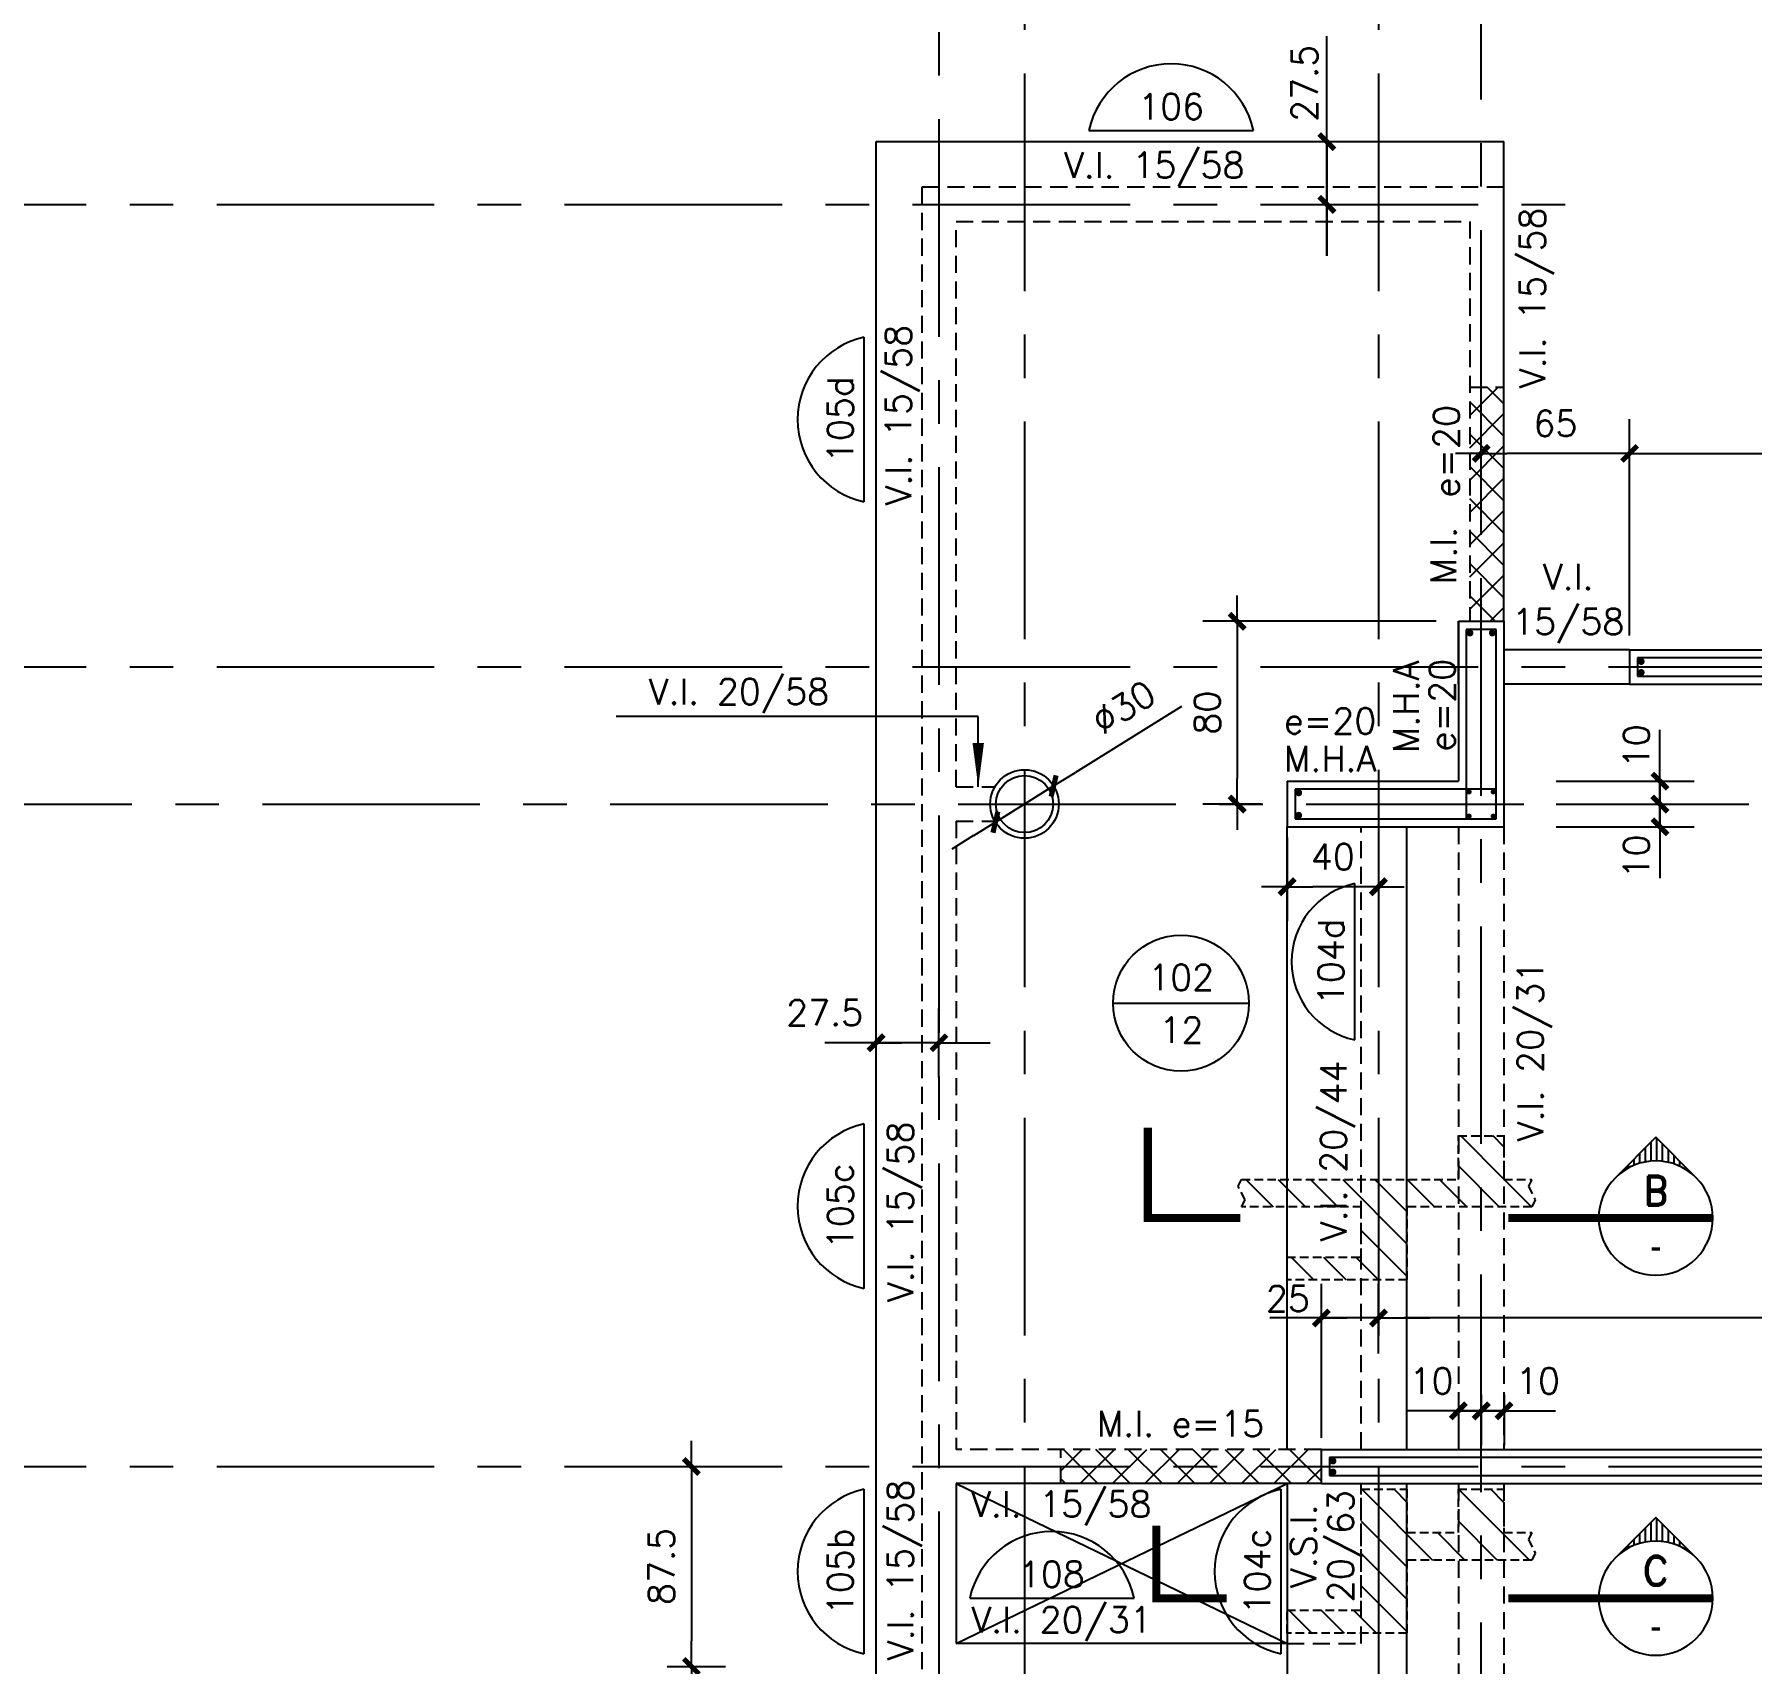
# Model space of a CAD drawing. Header units: millimetres. Extents: x -656851 to -651781, y 88238 to 91301.
# Drawn here: x -656098 to -655346, y 90222 to 90935 of the extents above; entities that cross this region are included whole.
import ezdxf
from ezdxf.enums import TextEntityAlignment as Align

# ---------------------------------------------------------------- set-up
doc = ezdxf.new("R2010")
doc.units = ezdxf.units.MM
doc.header["$LTSCALE"] = 30
for name, pattern in [('CENTER', [50.8, 31.75, -6.35, 6.35, -6.35]), ('DASHED', [0.75, 0.5, -0.25]), ('HIDDEN', [0.375, 0.25, -0.125])]:
    doc.linetypes.add(name, pattern=pattern)
for name, color, linetype in [('CONTORNOS', 3, 'Continuous'), ('COTAS', 5, 'Continuous'), ('COTAS1', 2, 'Continuous'), ('EJES', 1, 'CENTER'), ('HATCH2', 1, 'HIDDEN'), ('MALLA', 1, 'Continuous'), ('MUROS', 5, 'Continuous'), ('SEGMENTOS1', 2, 'DASHED'), ('TEXTOS1', 9, 'Continuous'), ('VIGAS', 3, 'Continuous')]:
    doc.layers.add(name, color=color, linetype=linetype)
doc.styles.add('ROMAND', font='romand')
doc.styles.add('ROMANS', font='romans')
doc.styles.get("Standard").update_dxf_attribs({"font": 'techl___.ttf'})
doc.dimstyles.new('ING-50', dxfattribs={"dimscale": 5, "dimtxt": 2.25, "dimasz": 2.25, "dimexe": 3, "dimexo": 0, "dimgap": 1.5, "dimtad": 1, "dimdec": 1, "dimzin": 12, "dimdsep": 46, "dimtxsty": 'ROMANS', "dimblk1": 'TICK1', "dimblk2": 'TICK1', "dimsah": 1, "dimcen": 0.09, "dimclrd": 2, "dimclre": 1, "dimclrt": 3, "dimadec": 1, "dimazin": 3, "dimtfac": 1, "dimtdec": 1, "dimtix": 1, "dimtmove": 2, "dimatfit": 3, "dimfxl": 3, "dimtolj": 1, "dimtzin": 12, "dimarcsym": 0})
pattern_1 = [(45, (0, 0), (-7.07106781, 7.07106781), []), (135, (0, 0), (-7.07106781, -7.07106781), [])]
pattern_2 = [(135, (0, 0), (-7.07106781, -7.07106781), [])]

# ---------------------------------------------------------------- blocks, each defined once
blk = doc.blocks.new('TICK1')
at = {"color": 2}
for points in [[(0, 0), (-1, 0)], [(0, 0), (1, 0)]]:
    blk.add_lwpolyline(points, dxfattribs=at)
at = {"color": 2, "const_width": 0.2}
blk.add_lwpolyline([(-0.3, -0.3), (0.3, 0.3)], dxfattribs=at)
blk = doc.blocks.new('*D6')
at = {"layer": 'COTAS', "color": 1, "lineweight": -2, "ltscale": 0.5}
for p, q in [((-655399.71, 90672.07), (-655399.71, 90766.75)), ((-655182.21, 90675.26), (-655182.21, 90766.75))]:
    blk.add_line(p, q, dxfattribs=at)
at = {"layer": 'COTAS', "color": 2, "lineweight": -2, "ltscale": 0.5}
blk.add_line((-655388.46, 90751.75), (-655193.46, 90751.75), dxfattribs=at)
at = {"layer": 'Defpoints', "color": 0, "ltscale": 0.5}
for p in [(-655182.21, 90751.75), (-655399.71, 90672.07), (-655182.21, 90675.26)]:
    blk.add_point(p, dxfattribs=at)
at = {"layer": 'COTAS', "color": 2, "lineweight": -2, "ltscale": 0.5, "xscale": 11.25, "yscale": 11.25, "zscale": 11.25, "rotation": 180}
blk.add_blockref('TICK1', (-655399.71, 90751.75), dxfattribs=at)
at = {"layer": 'COTAS', "color": 2, "lineweight": -2, "ltscale": 0.5, "xscale": 11.25, "yscale": 11.25, "zscale": 11.25}
blk.add_blockref('TICK1', (-655182.21, 90751.75), dxfattribs=at)
at = {"layer": 'COTAS', "color": 3, "ltscale": 0.5, "insert": (-655290.96, 90764.88), "char_height": 11.25, "attachment_point": 5, "style": 'ROMANS'}
blk.add_mtext('\\A1;217.5', dxfattribs=at)
blk = doc.blocks.new('*D69')
at = {"layer": 'COTAS', "color": 1, "lineweight": -2}
for p, q in [((-655549.71, 90583.6), (-655549.71, 90547.04)), ((-655509.71, 90563.39), (-655509.71, 90547.04))]:
    blk.add_line(p, q, dxfattribs=at)
at = {"layer": 'COTAS', "color": 2, "lineweight": -2}
blk.add_line((-655520.96, 90562.04), (-655538.46, 90562.04), dxfattribs=at)
at = {"layer": 'Defpoints', "color": 0}
for p in [(-655549.71, 90583.6), (-655549.71, 90562.04), (-655509.71, 90563.39)]:
    blk.add_point(p, dxfattribs=at)
at = {"layer": 'COTAS', "color": 2, "lineweight": -2, "xscale": 11.25, "yscale": 11.25, "zscale": 11.25, "rotation": 180}
blk.add_blockref('TICK1', (-655549.71, 90562.04), dxfattribs=at)
at = {"layer": 'COTAS', "color": 2, "lineweight": -2, "xscale": 11.25, "yscale": 11.25, "zscale": 11.25}
blk.add_blockref('TICK1', (-655509.71, 90562.04), dxfattribs=at)
at = {"layer": 'COTAS', "color": 3, "insert": (-655529.71, 90575.16), "char_height": 11.25, "attachment_point": 5, "style": 'ROMANS'}
blk.add_mtext('\\A1;40', dxfattribs=at)
blk = doc.blocks.new('*D70')
at = {"layer": 'COTAS', "color": 1, "lineweight": -2, "ltscale": 0.5}
for p, q in [((-655534.71, 90320.78), (-655534.71, 90388.28)), ((-655509.71, 90368.79), (-655509.71, 90388.28))]:
    blk.add_line(p, q, dxfattribs=at)
at = {"layer": 'COTAS', "color": 2, "lineweight": -2, "ltscale": 0.5}
for p, q in [((-655545.96, 90373.28), (-655557.21, 90373.28)), ((-655509.71, 90373.28), (-655534.71, 90373.28)), ((-655498.46, 90373.28), (-655487.21, 90373.28))]:
    blk.add_line(p, q, dxfattribs=at)
at = {"layer": 'Defpoints', "color": 0, "ltscale": 0.5}
for p in [(-655534.71, 90373.28), (-655509.71, 90368.79), (-655534.71, 90320.78)]:
    blk.add_point(p, dxfattribs=at)
at = {"layer": 'COTAS', "color": 2, "lineweight": -2, "ltscale": 0.5, "xscale": 11.25, "yscale": 11.25, "zscale": 11.25}
blk.add_blockref('TICK1', (-655534.71, 90373.28), dxfattribs=at)
at = {"layer": 'COTAS', "color": 2, "lineweight": -2, "ltscale": 0.5, "xscale": 11.25, "yscale": 11.25, "zscale": 11.25, "rotation": 180}
blk.add_blockref('TICK1', (-655509.71, 90373.28), dxfattribs=at)
at = {"layer": 'COTAS', "color": 3, "ltscale": 0.5, "insert": (-655549.37, 90381.76), "char_height": 11.25, "attachment_point": 5, "style": 'ROMANS'}
blk.add_mtext('\\A1;25', dxfattribs=at)
blk = doc.blocks.new('*D89')
at = {"layer": 'COTAS', "color": 1, "lineweight": -2}
for p, q in [((-655819.88, 90308.25), (-655795.63, 90308.25)), ((-655821.23, 90220.75), (-655795.63, 90220.75))]:
    blk.add_line(p, q, dxfattribs=at)
at = {"layer": 'COTAS', "color": 2, "lineweight": -2}
blk.add_line((-655810.63, 90297), (-655810.63, 90232), dxfattribs=at)
at = {"layer": 'Defpoints', "color": 0}
for p in [(-655819.88, 90308.25), (-655821.23, 90220.75), (-655810.63, 90220.75)]:
    blk.add_point(p, dxfattribs=at)
at = {"layer": 'COTAS', "color": 2, "lineweight": -2, "xscale": 11.25, "yscale": 11.25, "zscale": 11.25}
for p, rotation in [((-655810.63, 90308.25), 90), ((-655810.63, 90220.75), 270)]:
    blk.add_blockref('TICK1', p, dxfattribs=dict(at, rotation=rotation))
at = {"layer": 'COTAS', "color": 3, "insert": (-655823.76, 90264.5), "char_height": 11.25, "attachment_point": 5, "rotation": 90, "style": 'ROMANS'}
blk.add_mtext('\\A1;87.5', dxfattribs=at)
blk = doc.blocks.new('losa-ne')
at = {"color": 5, "linetype": 'Continuous'}
blk.add_line((-29.75, 0), (29.75, 0), dxfattribs=at)
at = {"color": 3, "linetype": 'Continuous'}
blk.add_circle((0, 0), 29.75, dxfattribs=at)
at = {"color": 3, "linetype": 'Continuous', "style": 'ROMANS'}
for tag, p in [('N%%DL', (0.04, 5.64)), ('ESP', (0.16, -17.44))]:
    blk.add_attdef(tag, text='', height=11.25, dxfattribs=at).set_placement(p, align=Align.CENTER)
blk = doc.blocks.new('*X140')
at = {"color": 0}
for p, q in [((2590, 1330.49), (2590, 1340.36)), ((2592.5, 1330.42), (2592.5, 1338.86)), ((2582.5, 1329.19), (2582.5, 1332.86)), ((2585, 1329.89), (2585, 1335.36)), ((2587.5, 1330.32), (2587.5, 1337.86)), ((2595, 1330.09), (2595, 1336.36)), ((2597.5, 1329.5), (2597.5, 1333.86)), ((2600, 1328.62), (2600, 1331.36)), ((2575, 1325.12), (2575, 1325.36)), ((2577.5, 1326.85), (2577.5, 1327.86)), ((2580, 1328.19), (2580, 1330.36)), ((2602.5, 1327.43), (2602.5, 1328.86)), ((2605, 1325.87), (2605, 1326.36)), ((2607.5, 1323.83), (2607.5, 1323.86))]:
    blk.add_line(p, q, dxfattribs=at)
blk = doc.blocks.new('corte4')
at = {"color": 2, "linetype": 'Continuous'}
for p, q in [((0, 35.36), (-17.68, 17.68)), ((17.68, 17.68), (0, 35.36))]:
    blk.add_line(p, q, dxfattribs=at)
at = {"color": 2, "linetype": 'Continuous', "const_width": 3.5}
blk.add_lwpolyline([(25, 0), (-64.64, 0)], dxfattribs=at)
at = {"color": 2, "linetype": 'Continuous'}
blk.add_arc((0, 0), 25, 45, 135, dxfattribs=at)
at = {"color": 1, "linetype": 'Continuous'}
blk.add_arc((0, 0), 25, 135, 45, dxfattribs=at)
at = {"color": 2, "linetype": 'Continuous', "xscale": -1}
blk.add_blockref('*X140', (2590.5, -1305.5), dxfattribs=at)
at = {"color": 3, "linetype": 'Continuous', "style": 'ROMAND'}
blk.add_attdef('A', text='', height=13, dxfattribs=at).set_placement((0, 12), align=Align.MIDDLE)
at = {"color": 3, "linetype": 'Continuous'}
blk.add_attdef('-', text='', height=13, dxfattribs=at).set_placement((0, -12), align=Align.MIDDLE)
blk = doc.blocks.new('*D143')
at = {"layer": 'COTAS', "color": 1, "lineweight": -2, "ltscale": 0.5}
for p, q in [((-655729.71, 90478.91), (-655729.71, 90508.76)), ((-655702.21, 90478.59), (-655702.21, 90508.76))]:
    blk.add_line(p, q, dxfattribs=at)
at = {"layer": 'COTAS', "color": 2, "lineweight": -2, "ltscale": 0.5}
for p, q in [((-655740.96, 90493.76), (-655752.21, 90493.76)), ((-655702.21, 90493.76), (-655729.71, 90493.76)), ((-655690.96, 90493.76), (-655679.71, 90493.76))]:
    blk.add_line(p, q, dxfattribs=at)
at = {"layer": 'Defpoints', "color": 0, "ltscale": 0.5}
for p in [(-655729.71, 90493.76), (-655729.71, 90478.91), (-655702.21, 90478.59)]:
    blk.add_point(p, dxfattribs=at)
at = {"layer": 'COTAS', "color": 2, "lineweight": -2, "ltscale": 0.5, "xscale": 11.25, "yscale": 11.25, "zscale": 11.25}
blk.add_blockref('TICK1', (-655729.71, 90493.76), dxfattribs=at)
at = {"layer": 'COTAS', "color": 2, "lineweight": -2, "ltscale": 0.5, "xscale": 11.25, "yscale": 11.25, "zscale": 11.25, "rotation": 180}
blk.add_blockref('TICK1', (-655702.21, 90493.76), dxfattribs=at)
at = {"layer": 'COTAS', "color": 3, "ltscale": 0.5, "insert": (-655752.27, 90506.89), "char_height": 11.25, "attachment_point": 5, "style": 'ROMANS'}
blk.add_mtext('\\A1;27.5', dxfattribs=at)
blk = doc.blocks.new('corte9')
at = {"color": 2, "const_width": 3.51}
blk.add_lwpolyline([(0, 39.53), (0, 0), (40.47, 0)], dxfattribs=at)
blk = doc.blocks.new('*D185')
at = {"layer": 'COTAS', "color": 2, "lineweight": -2}
for p, q in [((-655595.99, 90640.92), (-655642.41, 90612.1)), ((-655677.46, 90590.34), (-655651.97, 90606.16)), ((-655687.02, 90584.41), (-655696.58, 90578.48))]:
    blk.add_line(p, q, dxfattribs=at)
at = {"layer": 'Defpoints', "color": 0}
for p in [(-655651.97, 90606.16), (-655677.46, 90590.34)]:
    blk.add_point(p, dxfattribs=at)
at = {"layer": 'COTAS', "color": 2, "lineweight": -2, "xscale": 11.25, "yscale": 11.25, "zscale": 11.25}
for p, rotation in [((-655651.97, 90606.16), 211.8305338184717), ((-655677.46, 90590.34), 31.83053381847172)]:
    blk.add_blockref('TICK1', p, dxfattribs=dict(at, rotation=rotation))
at = {"layer": 'COTAS', "color": 3, "insert": (-655621.34, 90640.63), "char_height": 11.25, "attachment_point": 5, "rotation": 31.83053, "style": 'ROMANS'}
blk.add_mtext('\\A1;∅30', dxfattribs=at)
blk = doc.blocks.new('*D190')
at = {"layer": 'COTAS', "color": 1, "lineweight": -2, "ltscale": 0.5}
for p, q in [((-655464.71, 90728.42), (-655464.71, 90766.75)), ((-655399.71, 90672.07), (-655399.71, 90766.75))]:
    blk.add_line(p, q, dxfattribs=at)
at = {"layer": 'COTAS', "color": 2, "lineweight": -2, "ltscale": 0.5}
blk.add_line((-655410.96, 90751.75), (-655453.46, 90751.75), dxfattribs=at)
at = {"layer": 'Defpoints', "color": 0, "ltscale": 0.5}
for p in [(-655464.71, 90751.75), (-655464.71, 90728.42), (-655399.71, 90672.07)]:
    blk.add_point(p, dxfattribs=at)
at = {"layer": 'COTAS', "color": 2, "lineweight": -2, "ltscale": 0.5, "xscale": 11.25, "yscale": 11.25, "zscale": 11.25, "rotation": 180}
blk.add_blockref('TICK1', (-655464.71, 90751.75), dxfattribs=at)
at = {"layer": 'COTAS', "color": 2, "lineweight": -2, "ltscale": 0.5, "xscale": 11.25, "yscale": 11.25, "zscale": 11.25}
blk.add_blockref('TICK1', (-655399.71, 90751.75), dxfattribs=at)
at = {"layer": 'COTAS', "color": 3, "ltscale": 0.5, "insert": (-655432.21, 90764.88), "char_height": 11.25, "attachment_point": 5, "style": 'ROMANS'}
blk.add_mtext('\\A1;65', dxfattribs=at)
blk = doc.blocks.new('*D191')
at = {"layer": 'COTAS', "color": 1, "lineweight": -2, "ltscale": 0.5}
for p, q in [((-655484.41, 90678.25), (-655586.55, 90678.25)), ((-655560.96, 90598.25), (-655586.55, 90598.25))]:
    blk.add_line(p, q, dxfattribs=at)
at = {"layer": 'COTAS', "color": 2, "lineweight": -2, "ltscale": 0.5}
blk.add_line((-655571.55, 90667), (-655571.55, 90609.5), dxfattribs=at)
at = {"layer": 'Defpoints', "color": 0, "ltscale": 0.5}
for p in [(-655484.41, 90678.25), (-655571.55, 90598.25), (-655560.96, 90598.25)]:
    blk.add_point(p, dxfattribs=at)
at = {"layer": 'COTAS', "color": 2, "lineweight": -2, "ltscale": 0.5, "xscale": 11.25, "yscale": 11.25, "zscale": 11.25}
for p, rotation in [((-655571.55, 90678.25), 90), ((-655571.55, 90598.25), 270)]:
    blk.add_blockref('TICK1', p, dxfattribs=dict(at, rotation=rotation))
at = {"layer": 'COTAS', "color": 3, "ltscale": 0.5, "insert": (-655584.67, 90638.25), "char_height": 11.25, "attachment_point": 5, "rotation": 90, "style": 'ROMANS'}
blk.add_mtext('\\A1;80', dxfattribs=at)
blk = doc.blocks.new('*D192')
at = {"layer": 'COTAS1', "color": 2, "lineweight": -2, "ltscale": 0.5}
for p, q in [((-655386.4, 90619.5), (-655386.4, 90630.75)), ((-655386.4, 90608.25), (-655386.4, 90598.25)), ((-655386.4, 90587), (-655386.4, 90575.75))]:
    blk.add_line(p, q, dxfattribs=at)
at = {"layer": 'COTAS1', "color": 1, "lineweight": -2, "ltscale": 0.5}
for p, q in [((-655431.83, 90608.25), (-655371.4, 90608.25)), ((-655431.83, 90598.25), (-655371.4, 90598.25))]:
    blk.add_line(p, q, dxfattribs=at)
at = {"layer": 'Defpoints', "color": 0, "ltscale": 0.5}
for p in [(-655431.83, 90608.25), (-655431.83, 90598.25), (-655386.4, 90598.25)]:
    blk.add_point(p, dxfattribs=at)
at = {"layer": 'COTAS1', "color": 2, "lineweight": -2, "ltscale": 0.5, "xscale": 11.25, "yscale": 11.25, "zscale": 11.25}
for p, rotation in [((-655386.4, 90608.25), 270), ((-655386.4, 90598.25), 90)]:
    blk.add_blockref('TICK1', p, dxfattribs=dict(at, rotation=rotation))
at = {"layer": 'COTAS1', "color": 3, "ltscale": 0.5, "insert": (-655396.71, 90623.49), "char_height": 11.25, "attachment_point": 5, "rotation": 90, "style": 'ROMANS'}
blk.add_mtext('\\A1;10', dxfattribs=at)
blk = doc.blocks.new('*D193')
at = {"layer": 'COTAS1', "color": 2, "lineweight": -2, "ltscale": 0.5}
for p, q in [((-655386.4, 90609.5), (-655386.4, 90620.75)), ((-655386.4, 90598.25), (-655386.4, 90588.25)), ((-655386.4, 90577), (-655386.4, 90565.75))]:
    blk.add_line(p, q, dxfattribs=at)
at = {"layer": 'COTAS1', "color": 1, "lineweight": -2, "ltscale": 0.5}
for p, q in [((-655431.83, 90598.25), (-655371.4, 90598.25)), ((-655431.83, 90588.25), (-655371.4, 90588.25))]:
    blk.add_line(p, q, dxfattribs=at)
at = {"layer": 'Defpoints', "color": 0, "ltscale": 0.5}
for p in [(-655431.83, 90598.25), (-655431.83, 90588.25), (-655386.4, 90588.25)]:
    blk.add_point(p, dxfattribs=at)
at = {"layer": 'COTAS1', "color": 2, "lineweight": -2, "ltscale": 0.5, "xscale": 11.25, "yscale": 11.25, "zscale": 11.25}
for p, rotation in [((-655386.4, 90598.25), 270), ((-655386.4, 90588.25), 90)]:
    blk.add_blockref('TICK1', p, dxfattribs=dict(at, rotation=rotation))
at = {"layer": 'COTAS1', "color": 3, "ltscale": 0.5, "insert": (-655396.71, 90575.24), "char_height": 11.25, "attachment_point": 5, "rotation": 90, "style": 'ROMANS'}
blk.add_mtext('\\A1;10', dxfattribs=at)
blk = doc.blocks.new('*D196')
at = {"layer": 'COTAS1', "color": 2, "lineweight": -2}
for p, q in [((-655532.3, 90899.5), (-655532.3, 90910.75)), ((-655532.3, 90888.25), (-655532.3, 90860.75)), ((-655532.3, 90849.5), (-655532.3, 90838.25))]:
    blk.add_line(p, q, dxfattribs=at)
at = {"layer": 'COTAS1', "color": 1, "lineweight": -2}
for p, q in [((-655541.59, 90888.25), (-655517.3, 90888.25)), ((-655542.01, 90860.75), (-655517.3, 90860.75))]:
    blk.add_line(p, q, dxfattribs=at)
at = {"layer": 'Defpoints', "color": 0}
for p in [(-655541.59, 90888.25), (-655542.01, 90860.75), (-655532.3, 90860.75)]:
    blk.add_point(p, dxfattribs=at)
at = {"layer": 'COTAS1', "color": 2, "lineweight": -2, "xscale": 11.25, "yscale": 11.25, "zscale": 11.25}
for p, rotation in [((-655532.3, 90888.25), 270), ((-655532.3, 90860.75), 90)]:
    blk.add_blockref('TICK1', p, dxfattribs=dict(at, rotation=rotation))
at = {"layer": 'COTAS1', "color": 3, "insert": (-655542.09, 90913.74), "char_height": 11.25, "attachment_point": 5, "rotation": 90, "style": 'ROMANS'}
blk.add_mtext('\\A1;27.5', dxfattribs=at)
blk = doc.blocks.new('*D203')
at = {"layer": 'COTAS', "color": 2, "lineweight": -2}
for p, q in [((-655475.96, 90332.59), (-655487.21, 90332.59)), ((-655464.71, 90332.59), (-655454.71, 90332.59)), ((-655443.46, 90332.59), (-655432.21, 90332.59))]:
    blk.add_line(p, q, dxfattribs=at)
at = {"layer": 'COTAS', "color": 1, "lineweight": -2}
for p, q in [((-655464.71, 90339.68), (-655464.71, 90317.59)), ((-655454.71, 90339.68), (-655454.71, 90317.59))]:
    blk.add_line(p, q, dxfattribs=at)
at = {"layer": 'Defpoints', "color": 0}
for p in [(-655464.71, 90339.68), (-655454.71, 90339.68), (-655454.71, 90332.59)]:
    blk.add_point(p, dxfattribs=at)
at = {"layer": 'COTAS', "color": 2, "lineweight": -2, "xscale": 11.25, "yscale": 11.25, "zscale": 11.25}
blk.add_blockref('TICK1', (-655464.71, 90332.59), dxfattribs=at)
at = {"layer": 'COTAS', "color": 2, "lineweight": -2, "xscale": 11.25, "yscale": 11.25, "zscale": 11.25, "rotation": 180}
blk.add_blockref('TICK1', (-655454.71, 90332.59), dxfattribs=at)
at = {"layer": 'COTAS', "color": 3, "insert": (-655439.82, 90345.71), "char_height": 11.25, "attachment_point": 5, "style": 'ROMANS'}
blk.add_mtext('\\A1;10', dxfattribs=at)
blk = doc.blocks.new('*D204')
at = {"layer": 'COTAS', "color": 2, "lineweight": -2}
for p, q in [((-655485.96, 90332.59), (-655497.21, 90332.59)), ((-655474.71, 90332.59), (-655464.71, 90332.59)), ((-655453.46, 90332.59), (-655442.21, 90332.59))]:
    blk.add_line(p, q, dxfattribs=at)
at = {"layer": 'COTAS', "color": 1, "lineweight": -2}
for p, q in [((-655474.71, 90339.68), (-655474.71, 90317.59)), ((-655464.71, 90339.68), (-655464.71, 90317.59))]:
    blk.add_line(p, q, dxfattribs=at)
at = {"layer": 'Defpoints', "color": 0}
for p in [(-655474.71, 90339.68), (-655464.71, 90339.68), (-655464.71, 90332.59)]:
    blk.add_point(p, dxfattribs=at)
at = {"layer": 'COTAS', "color": 2, "lineweight": -2, "xscale": 11.25, "yscale": 11.25, "zscale": 11.25}
blk.add_blockref('TICK1', (-655474.71, 90332.59), dxfattribs=at)
at = {"layer": 'COTAS', "color": 2, "lineweight": -2, "xscale": 11.25, "yscale": 11.25, "zscale": 11.25, "rotation": 180}
blk.add_blockref('TICK1', (-655464.71, 90332.59), dxfattribs=at)
at = {"layer": 'COTAS', "color": 3, "insert": (-655486.49, 90345.71), "char_height": 11.25, "attachment_point": 5, "style": 'ROMANS'}
blk.add_mtext('\\A1;10', dxfattribs=at)
blk = doc.blocks.new('FLECHA')
at = {"color": 2}
blk.add_lwpolyline([(0, 0, 0, 5, 0), (19.21, 0, 5, 5, 0)], format="xyseb", dxfattribs=at)
blk = doc.blocks.new('*D265')
at = {"layer": 'COTAS', "color": 1, "lineweight": -2, "ltscale": 0.5}
for p, q in [((-655509.71, 90357.66), (-655509.71, 90388.28)), ((-655094.71, 90321.66), (-655094.71, 90388.28))]:
    blk.add_line(p, q, dxfattribs=at)
at = {"layer": 'COTAS', "color": 2, "lineweight": -2, "ltscale": 0.5}
blk.add_line((-655105.96, 90373.28), (-655498.46, 90373.28), dxfattribs=at)
at = {"layer": 'Defpoints', "color": 0, "ltscale": 0.5}
for p in [(-655509.71, 90373.28), (-655509.71, 90357.66), (-655094.71, 90321.66)]:
    blk.add_point(p, dxfattribs=at)
at = {"layer": 'COTAS', "color": 2, "lineweight": -2, "ltscale": 0.5, "xscale": 11.25, "yscale": 11.25, "zscale": 11.25, "rotation": 180}
blk.add_blockref('TICK1', (-655509.71, 90373.28), dxfattribs=at)
at = {"layer": 'COTAS', "color": 2, "lineweight": -2, "ltscale": 0.5, "xscale": 11.25, "yscale": 11.25, "zscale": 11.25}
blk.add_blockref('TICK1', (-655094.71, 90373.28), dxfattribs=at)
at = {"layer": 'COTAS', "color": 3, "ltscale": 0.5, "insert": (-655302.21, 90386.4), "char_height": 11.25, "attachment_point": 5, "style": 'ROMANS'}
blk.add_mtext('\\A1;415', dxfattribs=at)

msp = doc.modelspace()

# ---------------------------------------------------------------- hatches: boundary and pattern name
at = {"layer": 'HATCH2'}
h = msp.add_hatch(dxfattribs=at)
h.set_pattern_fill('_USER', color=256, scale=10, angle=45, style=0, double=1, pattern_type=0)
h.set_pattern_definition(pattern_1)
h.paths.add_polyline_path([(-655454.715, 90780.753), (-655464.714, 90780.753), (-655464.714, 90678.253), (-655454.715, 90678.253)])
h.paths.add_polyline_path([(-655464.714, 90780.753), (-655469.714, 90780.753), (-655469.714, 90678.253), (-655464.714, 90678.253)])
at = {"layer": 'HATCH2', "ltscale": 0.5}
h = msp.add_hatch(dxfattribs=at)
h.set_pattern_fill('_USER', color=256, scale=10, angle=135, style=0, pattern_type=0)
h.set_pattern_definition(pattern_2)
h.paths.add_polyline_path([(-655454.715, 90433.933), (-655442.513, 90433.933), (-655444.013, 90430.933), (-655441.013, 90424.933), (-655442.513, 90421.933), (-655497.215, 90421.933), (-655497.215, 90389.933), (-655549.715, 90389.933), (-655549.715, 90399.933), (-655517.215, 90399.933), (-655517.215, 90421.933), (-655569.618, 90421.933), (-655568.118, 90424.933), (-655571.118, 90430.933), (-655569.618, 90433.933), (-655474.715, 90433.933), (-655474.715, 90452.933), (-655454.715, 90452.933)])
at = {"layer": 'HATCH2'}
h = msp.add_hatch(dxfattribs=at)
h.set_pattern_fill('_USER', color=256, scale=10, angle=45, style=0, double=1, pattern_type=0)
h.set_pattern_definition(pattern_1)
h.paths.add_polyline_path([(-655534.715, 90315.753), (-655648.812, 90315.753), (-655648.812, 90308.253), (-655534.715, 90308.253)])
h.paths.add_polyline_path([(-655534.715, 90308.253), (-655648.812, 90308.253), (-655648.812, 90300.753), (-655534.715, 90300.753)])
at = {"layer": 'HATCH2', "ltscale": 0.5}
h = msp.add_hatch(dxfattribs=at)
h.set_pattern_fill('_USER', color=256, scale=10, angle=135, style=0, pattern_type=0)
h.set_pattern_definition(pattern_2)
h.paths.add_polyline_path([(-655497.215, 90279.309), (-655474.715, 90279.309), (-655474.715, 90298.309), (-655454.715, 90298.309), (-655454.715, 90279.309), (-655442.513, 90279.309), (-655444.013, 90276.309), (-655441.013, 90270.309), (-655442.513, 90267.309), (-655497.215, 90267.309), (-655497.215, 90235.309), (-655549.715, 90235.309), (-655549.715, 90245.309), (-655517.215, 90245.309), (-655517.215, 90298.309), (-655497.215, 90298.309)])

# ---------------------------------------------------------------- linework, layer by layer
at = {"color": 2, "const_width": 3.513}
msp.add_lwpolyline([(-655607.042, 90282.352), (-655607.042, 90250.591), (-655576.114, 90250.591)], dxfattribs=at)
at = {"layer": 'COTAS1'}
msp.add_line((-655532.303, 90838.253), (-655532.303, 90934.466), dxfattribs=at)
at = {"layer": 'EJES', "ltscale": 0.1}
for p, q in [((-655664.715, 91222.892), (-655664.715, 88448.253)), ((-655509.715, 91222.892), (-655509.715, 88448.253)), ((-655702.215, 91202.892), (-655702.215, 89649.36)), ((-655464.714, 88468.253), (-655464.714, 91202.892)), ((-656780.536, 90860.753), (-655421.11, 90860.753)), ((-656780.536, 90658.253), (-653137.403, 90658.253)), ((-656760.536, 90598.253), (-655347.428, 90598.253)), ((-656780.536, 90308.253), (-653137.403, 90308.253))]:
    msp.add_line(p, q, dxfattribs=at)
at = {"layer": 'HATCH2', "ltscale": 0.5}
for points in [[(-655454.715, 90433.933), (-655442.513, 90433.933), (-655444.013, 90430.933), (-655441.013, 90424.933), (-655442.513, 90421.933), (-655497.215, 90421.933), (-655497.215, 90389.933), (-655549.715, 90389.933), (-655549.715, 90399.933), (-655517.215, 90399.933), (-655517.215, 90421.933), (-655569.618, 90421.933), (-655568.118, 90424.933), (-655571.118, 90430.933), (-655569.618, 90433.933), (-655474.715, 90433.933), (-655474.715, 90452.933), (-655454.715, 90452.933)], [(-655497.215, 90279.309), (-655474.715, 90279.309), (-655474.715, 90298.309), (-655454.715, 90298.309), (-655454.715, 90279.309), (-655442.513, 90279.309), (-655444.013, 90276.309), (-655441.013, 90270.309), (-655442.513, 90267.309), (-655497.215, 90267.309), (-655497.215, 90235.309), (-655549.715, 90235.309), (-655549.715, 90245.309), (-655517.215, 90245.309), (-655517.215, 90298.309), (-655497.215, 90298.309)]]:
    msp.add_lwpolyline(points, close=True, dxfattribs=at)
at = {"layer": 'MALLA', "ltscale": 0.5}
for p, q in [((-655471.214, 90674.73), (-655471.214, 90591.753)), ((-655458.214, 90674.73), (-655471.214, 90674.73)), ((-655458.214, 90674.73), (-655471.214, 90674.73)), ((-655458.214, 90591.753), (-655458.214, 90674.73)), ((-655185.715, 90662.253), (-655396.215, 90662.253)), ((-655396.215, 90662.253), (-655396.215, 90654.253)), ((-655396.215, 90654.253), (-655185.715, 90654.253)), ((-655546.215, 90604.753), (-655546.215, 90591.753)), ((-655458.214, 90604.753), (-655546.215, 90604.753)), ((-655458.214, 90591.753), (-655458.214, 90596.753)), ((-655546.215, 90591.753), (-655458.214, 90591.753)), ((-655471.214, 90591.753), (-655458.214, 90591.753)), ((-655531.215, 90312.253), (-655531.215, 90304.253)), ((-655098.215, 90312.253), (-655531.215, 90312.253)), ((-655531.215, 90304.253), (-655098.215, 90304.253)), ((-655694.715, 90300.753), (-655549.715, 90230.753)), ((-655694.715, 90230.753), (-655549.715, 90300.753))]:
    msp.add_line(p, q, dxfattribs=at)
for points, const_width in [([(-655470.373, 90673.139, 1), (-655468.873, 90673.139, 1)], 1.5), ([(-655460.555, 90673.139, 1), (-655459.055, 90673.139, 1)], 1.5), ([(-655395.374, 90660.639, 1), (-655393.874, 90660.639, 1)], 1.5), ([(-655395.374, 90655.853, 1), (-655393.874, 90655.853, 1)], 1.5), ([(-655545.374, 90603.162, 1), (-655543.874, 90603.162, 1)], 1.5), ([(-655470.583, 90603.562, 1), (-655469.458, 90603.562, 1)], 1.125), ([(-655459.979, 90603.562, 1), (-655458.854, 90603.562, 1)], 1.125), ([(-655545.374, 90593.344, 1), (-655543.874, 90593.344, 1)], 1.5), ([(-655470.583, 90592.946, 1), (-655469.458, 90592.946, 1)], 1.125), ([(-655459.979, 90592.946, 1), (-655458.854, 90592.946, 1)], 1.125), ([(-655530.374, 90310.662, 1), (-655528.874, 90310.662, 1)], 1.5), ([(-655530.374, 90305.844, 1), (-655528.874, 90305.844, 1)], 1.5)]:
    msp.add_lwpolyline(points, format="xyb", close=True, dxfattribs=dict(at, const_width=const_width))
msp.add_circle((-655664.715, 90598.253), 12.5, dxfattribs=at)
at = {"layer": 'MUROS', "ltscale": 0.5}
for p, q in [((-655474.714, 90650.753), (-655474.714, 90678.253)), ((-655474.714, 90678.253), (-655474.714, 90650.753)), ((-655474.714, 90678.253), (-655454.714, 90678.253)), ((-655454.714, 90588.253), (-655454.714, 90678.253)), ((-655399.714, 90665.753), (-655182.215, 90665.753)), ((-655399.714, 90665.753), (-655399.714, 90650.753)), ((-655474.714, 90650.753), (-655474.714, 90608.253)), ((-655399.714, 90650.753), (-655182.215, 90650.753)), ((-655549.715, 90608.253), (-655474.714, 90608.253)), ((-655549.715, 90608.253), (-655549.715, 90588.253)), ((-655549.715, 90588.253), (-655454.714, 90588.253)), ((-655534.715, 90300.753), (-655534.715, 90315.753)), ((-655534.715, 90315.753), (-655094.715, 90315.753)), ((-655534.715, 90300.753), (-655094.715, 90300.753))]:
    msp.add_line(p, q, dxfattribs=at)
msp.add_circle((-655664.715, 90598.253), 15, dxfattribs=at)
at = {"layer": 'SEGMENTOS1', "ltscale": 0.5}
for p, q in [((-655709.715, 90868.253), (-655709.715, 89975.753)), ((-655454.715, 90868.253), (-655709.715, 90868.253)), ((-655694.715, 90605.753), (-655694.715, 90853.253)), ((-655694.715, 90853.253), (-655469.714, 90853.253)), ((-655469.714, 90853.253), (-655469.714, 90678.253)), ((-655469.714, 90780.753), (-655454.715, 90780.753)), ((-655694.715, 90605.753), (-655677.705, 90605.753)), ((-655694.715, 90590.753), (-655694.715, 90315.753)), ((-655694.715, 90590.753), (-655677.705, 90590.753)), ((-655517.215, 90315.753), (-655517.215, 90588.253)), ((-655474.715, 90588.253), (-655474.715, 90315.753)), ((-655454.715, 90588.253), (-655454.715, 90315.753)), ((-655534.715, 90315.753), (-655694.715, 90315.753)), ((-655648.812, 90300.753), (-655648.812, 90315.753)), ((-655517.215, 90230.753), (-655517.215, 90300.753)), ((-655474.715, 90300.753), (-655474.715, 89975.753)), ((-655454.715, 90300.753), (-655454.715, 89975.753)), ((-655549.715, 90230.753), (-655517.215, 90230.753))]:
    msp.add_line(p, q, dxfattribs=at)
at = {"layer": 'TEXTOS1', "color": 3}
for p, q in [((-655636.493, 90893.174), (-655564.493, 90893.174)), ((-655734.962, 90730.577), (-655734.962, 90802.577)), ((-655734.962, 90386.218), (-655734.962, 90458.218)), ((-655734.962, 90226.261), (-655734.962, 90298.261)), ((-655552.327, 90226.261), (-655552.327, 90298.261)), ((-655688.692, 90250.678), (-655616.692, 90250.678))]:
    msp.add_line(p, q, dxfattribs=at)
at = {"layer": 'TEXTOS1', "color": 1, "ltscale": 0.5}
for p, q in [((-655684.979, 90636.592), (-655843.541, 90636.592)), ((-655684.979, 90605.753), (-655684.979, 90636.592))]:
    msp.add_line(p, q, dxfattribs=at)
at = {"layer": 'TEXTOS1', "color": 3}
msp.add_lwpolyline([(-655520.089, 90495.013), (-655520.089, 90563.413)], dxfattribs=at)
for centre, radius, start, end in [((-655600.493, 90885.516), 36.806, 12.010217, 167.989783), ((-655727.303, 90766.577), 36.806, 102.010217, 257.989783), ((-655512.813, 90529.213), 34.965, 102.010217, 257.989783), ((-655727.303, 90422.218), 36.806, 102.010217, 257.989783), ((-655727.303, 90262.261), 36.806, 102.010217, 257.989783), ((-655544.669, 90262.261), 36.806, 102.010217, 257.989783), ((-655652.692, 90243.019), 36.806, 12.010217, 167.989783)]:
    msp.add_arc(centre, radius, start, end, dxfattribs=at)
at = {"layer": 'VIGAS', "ltscale": 0.5}
for p, q in [((-655729.715, 89673.253), (-655729.715, 90888.253)), ((-655729.715, 90888.253), (-655454.715, 90888.253)), ((-655454.715, 90678.253), (-655454.715, 90888.253)), ((-655399.714, 90665.753), (-655454.714, 90665.753)), ((-655399.714, 90650.753), (-655454.714, 90650.753)), ((-655549.715, 90315.753), (-655549.715, 90588.253)), ((-655497.215, 90315.753), (-655497.215, 90588.253)), ((-655534.715, 90300.753), (-655694.715, 90300.753)), ((-655694.715, 90300.753), (-655694.715, 90230.753)), ((-655549.715, 90300.753), (-655549.715, 89975.753)), ((-655497.215, 89975.753), (-655497.215, 90300.753)), ((-655549.715, 90230.753), (-655694.715, 90230.753))]:
    msp.add_line(p, q, dxfattribs=at)

# ---------------------------------------------------------------- block references
at = {"layer": 'CONTORNOS', "ltscale": 0.5}
msp.add_blockref('corte9', (-655610.707, 90417.001), dxfattribs=at)
for p, values in [((-655388.238, 90417.001), {'-': '-', 'A': 'B'}), ((-655388.238, 90250.591), {'-': '-', 'A': 'C'})]:
    msp.add_blockref('corte4', p, dxfattribs=at).add_auto_attribs(values)
at = {"layer": 'TEXTOS1', "color": 1, "ltscale": 0.5, "rotation": 90}
msp.add_blockref('FLECHA', (-655684.979, 90605.753), dxfattribs=at)
at = {"layer": 'TEXTOS1', "ltscale": 0.5}
msp.add_blockref('losa-ne', (-655596.176, 90511.101), dxfattribs=at).add_auto_attribs({'N%%DL': '102', 'ESP': '12'})

# ---------------------------------------------------------------- texts
at = {"layer": 'TEXTOS1', "style": 'ROMANS'}
for s, p in [('106', (-655600.52, 90897.97)), ('V.I. 15/58', (-655607.871, 90872.345)), ('V.I.', (-655426.603, 90692.127)), ('15/58', (-655426.603, 90672.48)), ('V.I. 20/58', (-655789.828, 90641.855)), ('e=20', (-655530.874, 90628.97)), ('M.H.A', (-655530.874, 90612.546)), ('M.I. e=15', (-655596.4, 90321.366)), ('V.I. 15/58', (-655648.635, 90286.163)), ('108', (-655652.719, 90255.474)), ('V.I. 20/31', (-655648.469, 90235.521))]:
    msp.add_text(s, height=11.25, dxfattribs=at).set_placement(p, align=Align.CENTER)
for s, p in [('V.I. 15/58', (-655436.616, 90819.856)), ('V.I. 15/58', (-655714.392, 90768.547)), ('105d', (-655739.758, 90766.55)), ('e=20', (-655474.296, 90752.703)), ('M.I.', (-655475.596, 90707.047)), ('M.H.A', (-655492.073, 90640.827)), ('e=20', (-655476.14, 90641.559)), ('104d', (-655524.885, 90529.186)), ('V.I. 20/31', (-655437.528, 90490.169)), ('V.I. 20/44', (-655523.768, 90446.449)), ('V.I. 15/58', (-655713.471, 90419.78)), ('105c', (-655739.758, 90422.191)), ('V.I. 15/58', (-655713.471, 90262.979)), ('20/63', (-655520.574, 90273.39)), ('V.S.I.', (-655536.936, 90273.39)), ('105b', (-655739.758, 90262.233)), ('104c', (-655557.123, 90262.233))]:
    msp.add_text(s, height=11.25, rotation=90, dxfattribs=at).set_placement(p, align=Align.CENTER)

# ---------------------------------------------------------------- dimensions: what is measured, and where the dimension line sits
at = {"layer": 'COTAS', "ltscale": 0.5}
for base, p1, p2, angle, picture, middle in [((-655464.714, 90751.753), (-655399.714, 90672.072), (-655464.714, 90728.415), 180, '*D190', (-655432.214, 90764.878)), ((-655571.548, 90598.253), (-655484.406, 90678.253), (-655560.965, 90598.253), 270, '*D191', (-655584.673, 90638.253)), ((-655509.715, 90373.278), (-655094.715, 90321.658), (-655509.715, 90357.659), 180, '*D265', (-655302.215, 90386.403))]:
    dim = msp.add_linear_dim(base=base, p1=p1, p2=p2, angle=angle, dimstyle='ING-50', dxfattribs=at)
    dim.commit()
    dim.dimension.update_dxf_attribs({"geometry": picture, "text_midpoint": middle})
dim = msp.add_linear_dim(base=(-655182.215, 90751.753), p1=(-655399.714, 90672.072), p2=(-655182.215, 90675.256), dimstyle='ING-50', dxfattribs=at)
dim.commit()
dim.dimension.update_dxf_attribs({"geometry": '*D6', "text_midpoint": (-655290.964, 90764.878)})
at = {"layer": 'COTAS'}
dim = msp.add_diameter_dim_2p(p1=(-655677.459, 90590.342), p2=(-655651.97, 90606.164), dimstyle='ING-50', dxfattribs=at)
dim.commit()
dim.dimension.update_dxf_attribs({"geometry": '*D185', "text_midpoint": (-655621.343, 90640.625)})
dim = msp.add_linear_dim(base=(-655549.715, 90562.035), p1=(-655509.715, 90563.388), p2=(-655549.715, 90583.603), dimstyle='ING-50', dxfattribs=at)
dim.commit()
dim.dimension.update_dxf_attribs({"geometry": '*D69', "text_midpoint": (-655529.715, 90575.16)})
at = {"layer": 'COTAS', "ltscale": 0.5}
dim = msp.add_linear_dim(base=(-655729.715, 90493.762), p1=(-655702.215, 90478.592), p2=(-655729.715, 90478.907), angle=180, dimstyle='ING-50', dxfattribs=at)
dim.commit()
dim.dimension.update_dxf_attribs({"geometry": '*D143', "text_midpoint": (-655752.268, 90506.887), "dimtype": 160})
dim = msp.add_linear_dim(base=(-655534.715, 90373.278), p1=(-655509.715, 90368.792), p2=(-655534.715, 90320.778), dimstyle='ING-50', dxfattribs=at)
dim.commit()
dim.dimension.update_dxf_attribs({"geometry": '*D70', "text_midpoint": (-655549.369, 90381.756), "dimtype": 160})
at = {"layer": 'COTAS'}
for base, p1, p2, picture, middle in [((-655464.714, 90332.59), (-655474.715, 90339.68), (-655464.714, 90339.68), '*D204', (-655486.494, 90345.715)), ((-655454.715, 90332.59), (-655464.714, 90339.68), (-655454.715, 90339.68), '*D203', (-655439.821, 90345.715))]:
    dim = msp.add_linear_dim(base=base, p1=p1, p2=p2, dimstyle='ING-50', dxfattribs=at)
    dim.commit()
    dim.dimension.update_dxf_attribs({"geometry": picture, "text_midpoint": middle, "dimtype": 160})
dim = msp.add_linear_dim(base=(-655810.631, 90220.753), p1=(-655819.877, 90308.253), p2=(-655821.226, 90220.753), angle=270, dimstyle='ING-50', dxfattribs=at)
dim.commit()
dim.dimension.update_dxf_attribs({"geometry": '*D89', "text_midpoint": (-655823.756, 90264.503)})
at = {"layer": 'COTAS1'}
dim = msp.add_linear_dim(base=(-655532.303, 90860.753), p1=(-655541.588, 90888.253), p2=(-655542.012, 90860.753), angle=270, dimstyle='ING-50', dxfattribs=at)
dim.commit()
dim.dimension.update_dxf_attribs({"geometry": '*D196', "text_midpoint": (-655542.09, 90913.741), "dimtype": 160})
at = {"layer": 'COTAS1', "ltscale": 0.5}
for base, p1, p2, picture, middle in [((-655386.395, 90598.253), (-655431.826, 90608.253), (-655431.826, 90598.253), '*D192', (-655396.707, 90623.492)), ((-655386.395, 90588.253), (-655431.826, 90598.253), (-655431.826, 90588.253), '*D193', (-655396.707, 90575.244))]:
    dim = msp.add_linear_dim(base=base, p1=p1, p2=p2, angle=270, dimstyle='ING-50', dxfattribs=at)
    dim.commit()
    dim.dimension.update_dxf_attribs({"geometry": picture, "text_midpoint": middle, "dimtype": 160})

doc.saveas('drawing.dxf')
